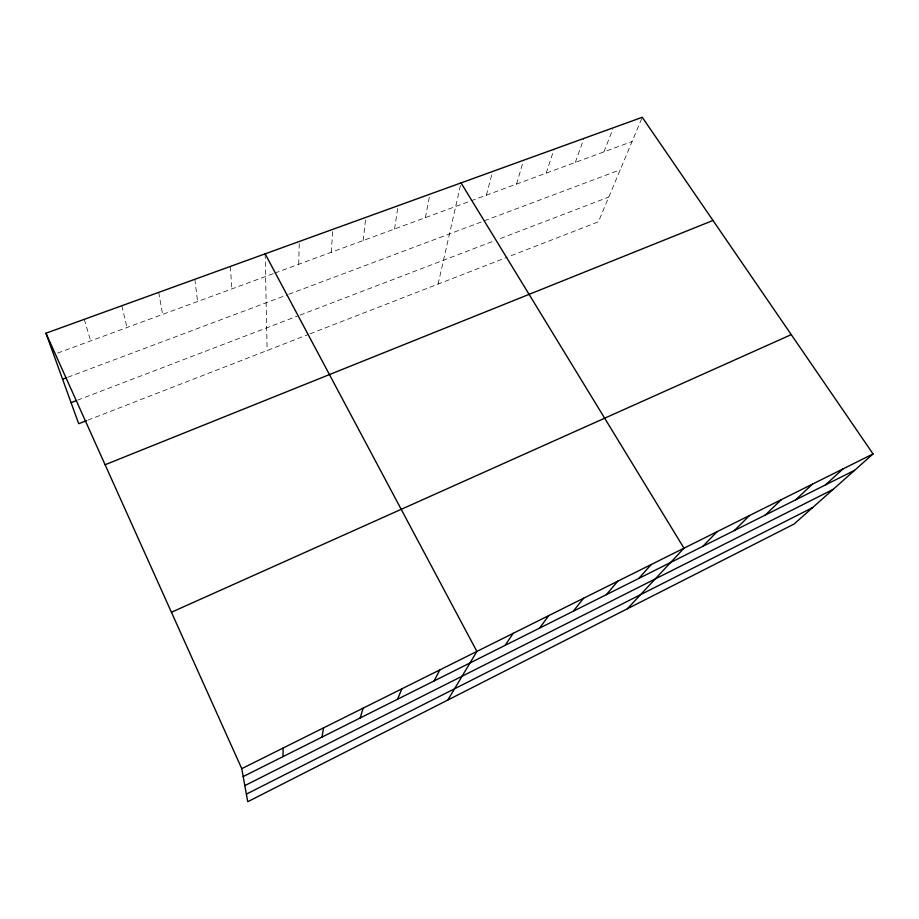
<?xml version="1.0" encoding="UTF-8"?>
<svg xmlns="http://www.w3.org/2000/svg" width="919" height="919" viewBox="0 0 919 919"><rect width="100%" height="100%" fill="white"/><g stroke="black" fill="none" stroke-linecap="round" stroke-linejoin="round"><path stroke-width="0.69" stroke-dasharray="4.59 3.45" d="M298.709 264.281L299.307 241.467M331.231 252.311L332.839 229.325M363.166 240.537L365.773 217.401M394.55 228.98L398.099 205.695M425.394 217.631L429.862 194.196M438.087 284.086L461.051 182.904M486.392 195.161L492.618 171.474M516.547 184.053L523.612 160.239M546.185 173.14L554.065 149.223M575.305 162.41L583.979 138.39M603.944 151.865L612.881 129.016M641.726 118.562L598.407 221.801L508.586 256.688M87.845 420.155L308.704 334.355M310.025 333.838L507.299 257.194M77.61 400.133L297.365 316.113M299.985 315.114L493.974 240.95M500.384 238.503L608.78 197.057M67.834 377.215L287.394 294.781M288.727 294.275L620.21 169.808M57.621 353.068L273.552 273.552M274.873 273.058L632.1 141.503M84.272 319.33L90.659 340.903M121.848 305.728L126.971 327.532M158.711 292.38L162.594 314.413M194.862 279.284L197.562 301.535M230.336 266.441L231.898 288.888M265.143 253.839L267.13 350.507"/><path stroke-width="1.38" d="M283.018 756.601L283.132 748.02M322.006 737.084L323.591 727.848M360.168 717.969L363.166 708.124M397.536 699.244L401.89 688.813M434.136 680.922L439.787 669.928M447.817 700.025L476.881 651.433L265.143 253.839M505.117 645.368L513.204 633.329M539.545 628.125L548.769 615.592M573.295 611.215L583.611 598.223M606.379 594.65L617.752 581.21M638.831 578.396L651.203 564.53M627.39 608.757L683.989 548.183L461.051 182.904M702.805 546.357L717.096 531.687M734.338 530.562L749.536 515.513M765.263 515.077L781.334 499.66M795.601 499.879L812.511 484.118M825.365 484.968L843.068 468.874M873.05 453.929L794.131 524.014L247.739 801.713L241.766 768.652L45.95 333.206L642.255 117.287L873.05 453.929L241.766 768.652M246.372 794.131L812.614 507.598M244.833 785.607L833.108 489.402M243.19 776.555L854.567 470.344M171.428 612.249L791.259 334.631M105.099 464.738L712.995 220.468M86.547 420.661L78.689 423.716L45.95 333.206M71.062 402.637L76.3 400.638M62.584 379.191L66.524 377.709"/></g></svg>
